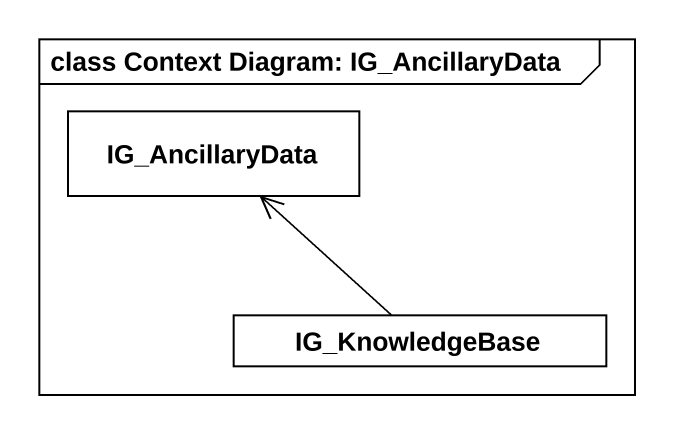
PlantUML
@startuml
mainframe class Context Diagram: IG_AncillaryData
hide circle
hide empty members
class IG_AncillaryData
class IG_KnowledgeBase
IG_AncillaryData <-- IG_KnowledgeBase
@enduml
